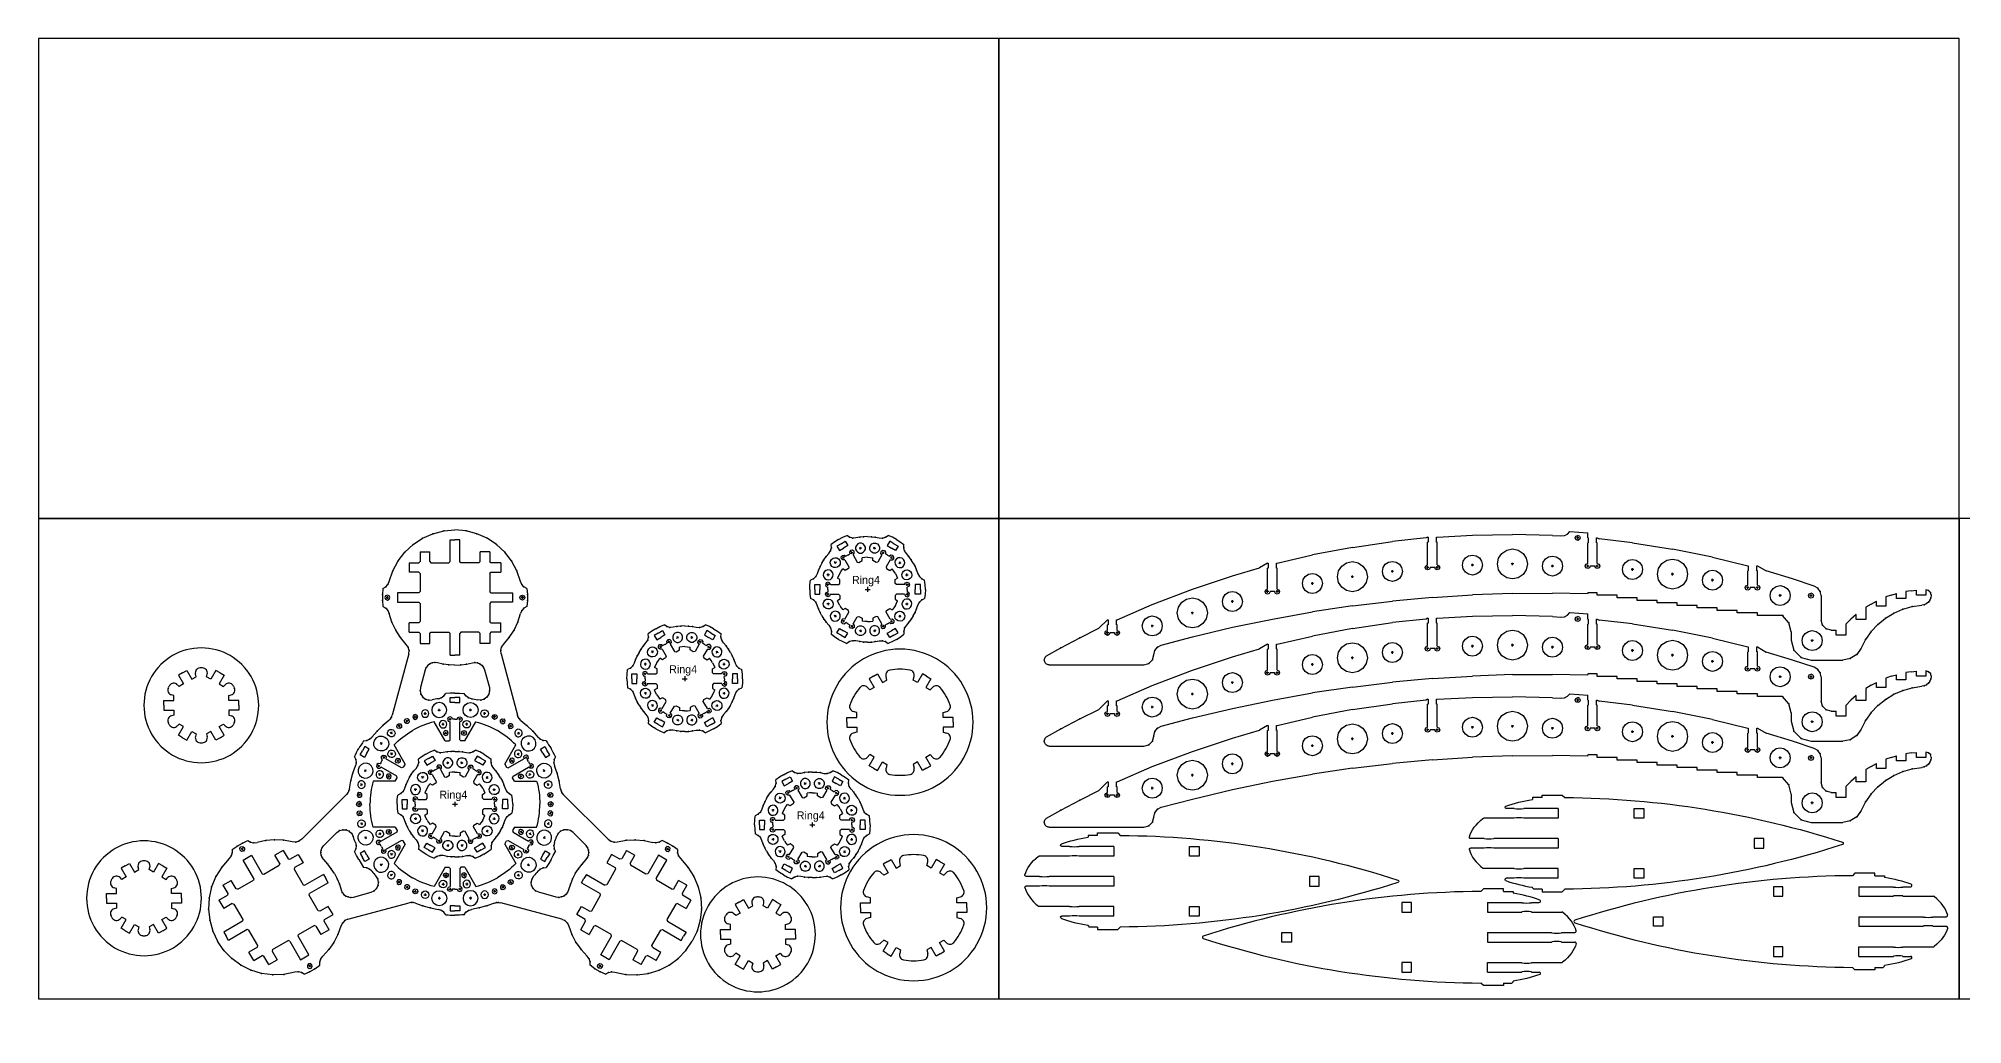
# Model space of a CAD drawing. Header units: inches. Extents: x -122 to 239, y -42 to 133.
# Drawn here: x -27.61 to 20.47, y 17.68 to 42.32 of the extents above; entities that cross this region are included whole.
import ezdxf

# ---------------------------------------------------------------- set-up
doc = ezdxf.new("R2010")
doc.units = ezdxf.units.IN
doc.header["$MEASUREMENT"] = 0

# ---------------------------------------------------------------- blocks, each defined once
blk = doc.blocks.new('Ring0_Rim')
for p, q in [((-0.808, 6.645), (-0.551, 6.758)), ((-0.551, 6.758), (-0.28, 6.828)), ((-0.28, 6.828), (0, 6.851)), ((-1.419, 6.077), (-1.248, 6.3)), ((-1.248, 6.3), (-1.042, 6.491)), ((-1.042, 6.491), (-0.808, 6.645)), ((-0.87, 6.308), (-0.63, 6.308)), ((-0.87, 6.308), (-0.87, 6.064)), ((-0.63, 6.064), (-0.63, 6.308)), ((-0.12, 6.064), (-0.12, 6.601)), ((-0.12, 6.601), (0, 6.601)), ((-1.64, 5.564), (-1.551, 5.83)), ((-1.551, 5.83), (-1.419, 6.077)), ((-1.145, 6.033), (-1.145, 5.793)), ((-1.145, 6.033), (-0.901, 6.033)), ((-0.901, 5.793), (-1.145, 5.793)), ((-0.901, 6.033), (-0.87, 6.064)), ((-0.87, 5.761), (-0.901, 5.793)), ((-0.63, 6.064), (-0.599, 6.033)), ((-0.599, 6.033), (-0.151, 6.033)), ((-0.151, 6.033), (-0.12, 6.064)), ((-1.799, 5.388), (-1.812, 5.238)), ((-1.799, 5.388), (-1.727, 5.427)), ((-1.727, 5.427), (-1.672, 5.488)), ((-1.672, 5.488), (-1.64, 5.564)), ((-0.901, 5.283), (-0.87, 5.314)), ((-0.87, 5.761), (-0.87, 5.314)), ((-1.812, 5.238), (-1.812, 5.087)), ((-1.812, 5.087), (-1.799, 4.938)), ((-1.799, 4.938), (-1.727, 4.898)), ((-1.727, 4.898), (-1.672, 4.837)), ((-1.72, 5.163), (-1.657, 5.163)), ((-1.688, 5.131), (-1.688, 5.194)), ((-1.672, 4.837), (-1.64, 4.761)), ((-0.901, 5.283), (-1.438, 5.283)), ((-1.438, 5.283), (-1.438, 5.043)), ((-1.438, 5.043), (-0.901, 5.043)), ((-0.901, 5.043), (-0.87, 5.011)), ((-0.87, 5.011), (-0.87, 4.564)), ((-1.573, 4.549), (-1.64, 4.761)), ((-1.479, 4.348), (-1.573, 4.549)), ((-1.359, 4.161), (-1.479, 4.348)), ((-0.901, 4.533), (-1.145, 4.533)), ((-1.145, 4.293), (-1.145, 4.533)), ((-0.901, 4.533), (-0.87, 4.564)), ((-1.216, 3.991), (-1.359, 4.161)), ((-1.168, 3.92), (-1.216, 3.991)), ((-1.146, 3.838), (-1.168, 3.92)), ((-1.145, 4.293), (-0.901, 4.293)), ((-0.901, 4.293), (-0.87, 4.261)), ((-0.87, 4.261), (-0.87, 4.017)), ((-0.87, 4.017), (-0.63, 4.017)), ((-0.63, 4.261), (-0.599, 4.293)), ((-0.63, 4.017), (-0.63, 4.261)), ((-0.599, 4.293), (-0.151, 4.293)), ((-0.151, 4.293), (-0.12, 4.261)), ((-0.12, 3.724), (-0.12, 4.261)), ((-1.154, 3.753), (-1.564, 2.225)), ((-1.154, 3.753), (-1.146, 3.838)), ((-0.718, 3.415), (-0.743, 3.355)), ((-0.678, 3.467), (-0.718, 3.415)), ((-0.627, 3.507), (-0.678, 3.467)), ((-0.566, 3.532), (-0.627, 3.507)), ((-0.502, 3.54), (-0.566, 3.532)), ((-0.437, 3.532), (-0.502, 3.54)), ((-0.293, 3.5), (-0.437, 3.532)), ((-0.147, 3.481), (-0.293, 3.5)), ((0, 3.474), (-0.147, 3.481)), ((-0.12, 3.724), (0, 3.724)), ((-0.861, 2.914), (-0.869, 2.829)), ((-0.743, 3.355), (-0.861, 2.914)), ((-0.869, 2.829), (-0.848, 2.747)), ((-0.848, 2.747), (-0.801, 2.676)), ((-0.801, 2.676), (-0.733, 2.626)), ((-0.733, 2.626), (-0.652, 2.601)), ((-0.652, 2.601), (-0.567, 2.605)), ((-0.413, 2.633), (-0.339, 2.657)), ((-0.339, 2.657), (-0.275, 2.703)), ((-0.275, 2.703), (-0.229, 2.766)), ((-0.115, 2.773), (-0.229, 2.766)), ((0, 2.775), (-0.115, 2.773)), ((-1.802, 1.964), (-1.944, 1.824)), ((-1.65, 2.093), (-1.802, 1.964)), ((-1.65, 2.093), (-1.612, 2.131)), ((-1.612, 2.131), (-1.583, 2.175)), ((-1.583, 2.175), (-1.564, 2.225)), ((-2.281, 1.582), (-2.203, 1.59)), ((-2.203, 1.59), (-2.132, 1.622)), ((-2.132, 1.622), (-2.074, 1.674)), ((-1.944, 1.824), (-2.074, 1.674))]:
    blk.add_line(p, q)
blk.add_lwpolyline([(-1.688, 5.225), (-1.732, 5.207), (-1.751, 5.163), (-1.732, 5.118), (-1.688, 5.1), (-1.644, 5.118), (-1.626, 5.163), (-1.644, 5.207)], close=True)
for radius, start, end in [(2.666, 98.9082, 102.2758), (2.775, 145.2596, 150)]:
    blk.add_arc((0, 0), radius, start, end)
for p in [(-0.551, 6.758), (-0.28, 6.828), (-1.248, 6.3), (-1.042, 6.491), (-0.808, 6.645), (-1.551, 5.83), (-1.419, 6.077), (-1.727, 5.427), (-1.672, 5.488), (-1.812, 5.238), (-1.812, 5.087), (-1.727, 4.898), (-1.672, 4.837), (-1.573, 4.549), (-1.479, 4.348), (-1.359, 4.161), (-1.168, 3.92), (-1.146, 3.838), (-0.718, 3.415), (-0.678, 3.467), (-0.627, 3.507), (-0.566, 3.532), (-0.502, 3.54), (-0.293, 3.5), (-0.147, 3.481), (-0.869, 2.829), (-0.848, 2.747), (-0.801, 2.676), (-0.733, 2.626), (-0.652, 2.601), (-0.339, 2.657), (-0.275, 2.703), (-1.802, 1.964), (-1.612, 2.131), (-1.583, 2.175), (-2.203, 1.59), (-2.132, 1.622), (-1.944, 1.824)]:
    blk.add_point(p)
blk = doc.blocks.new('*U39')
blk.add_blockref('Ring0_Rim', (0, -4.119))
at = {"xscale": -1}
blk.add_blockref('Ring0_Rim', (0, -4.119), dxfattribs=at)
blk = doc.blocks.new('*U40')
at = {"color": 0, "linetype": 'ByBlock', "lineweight": -2, "transparency": 16777216}
blk.add_blockref('*U39', (-5.652, 60.742), dxfattribs=at)
for p, rotation in [((-9.219, 54.563), 120), ((-2.084, 54.563), 240)]:
    blk.add_blockref('*U39', p, dxfattribs=dict(at, rotation=rotation))
blk = doc.blocks.new('Ring0_Core')
for p, q in [((-1.181, 2.046), (-1.212, 2.1)), ((-1.17, 2.089), (-1.197, 2.073)), ((-1.023, 2.18), (-0.96, 2.18)), ((-0.991, 2.149), (-0.991, 2.211)), ((-0.775, 2.264), (-0.712, 2.264)), ((-0.743, 2.233), (-0.743, 2.295)), ((-0.245, 1.578), (-0.521, 2.057)), ((-0.422, 2.351), (-0.36, 2.351)), ((-0.391, 2.32), (-0.391, 2.382)), ((-0.327, 1.997), (-0.264, 1.997)), ((-0.296, 1.966), (-0.296, 2.029)), ((-0.151, 2.121), (-0.089, 2.121)), ((-0.12, 2.09), (-0.12, 2.152)), ((-0.12, 1.609), (-0.12, 2.059)), ((-0.258, 1.776), (-0.195, 1.776)), ((-0.245, 1.578), (-0.151, 1.578)), ((-0.227, 1.745), (-0.227, 1.807)), ((-0.151, 1.578), (-0.12, 1.609))]:
    blk.add_line(p, q)
for points in [[(-0.578, 2.351), (-0.564, 2.279), (-0.524, 2.219), (-0.463, 2.178), (-0.391, 2.164), (-0.319, 2.178), (-0.258, 2.219), (-0.218, 2.279), (-0.203, 2.351), (-0.218, 2.423), (-0.258, 2.484), (-0.319, 2.524), (-0.391, 2.539), (-0.463, 2.524), (-0.524, 2.484), (-0.564, 2.423)], [(-0.991, 2.242), (-1.036, 2.224), (-1.054, 2.18), (-1.036, 2.136), (-0.991, 2.117), (-0.947, 2.136), (-0.929, 2.18), (-0.947, 2.224)], [(-0.743, 2.358), (-0.779, 2.351), (-0.81, 2.331), (-0.83, 2.3), (-0.837, 2.264), (-0.83, 2.228), (-0.81, 2.198), (-0.779, 2.177), (-0.743, 2.17), (-0.707, 2.177), (-0.677, 2.198), (-0.657, 2.228), (-0.649, 2.264), (-0.657, 2.3), (-0.677, 2.331), (-0.707, 2.351)], [(-0.296, 2.091), (-0.332, 2.084), (-0.362, 2.064), (-0.383, 2.033), (-0.39, 1.997), (-0.383, 1.961), (-0.362, 1.931), (-0.332, 1.91), (-0.296, 1.903), (-0.26, 1.91), (-0.229, 1.931), (-0.209, 1.961), (-0.202, 1.997), (-0.209, 2.033), (-0.229, 2.064), (-0.26, 2.084)], [(-0.227, 1.838), (-0.271, 1.82), (-0.289, 1.776), (-0.271, 1.732), (-0.227, 1.713), (-0.182, 1.732), (-0.164, 1.776), (-0.182, 1.82)]]:
    blk.add_lwpolyline(points, close=True)
for points in [[(0, 2.541), (-0.12, 2.541), (-0.12, 2.666), (0, 2.666)], [(-1.165, 2.019), (-1.136, 2.057), (-1.143, 2.105), (-1.181, 2.134), (-1.229, 2.127)], [(-0.057, 2.121), (-0.076, 2.165), (-0.12, 2.184), (-0.164, 2.165), (-0.182, 2.121), (-0.164, 2.077), (-0.12, 2.059)]]:
    blk.add_lwpolyline(points)
for centre, radius, start, end in [((0, 0), 2.122, 104.2264, 120), ((0, -0.503), 2.625, 90, 91.2553)]:
    blk.add_arc(centre, radius, start, end)
blk = doc.blocks.new('*U41')
at = {"xscale": -1, "rotation": 60.00000000000068}
blk.add_blockref('Ring0_Core', (1.154, -1.727), dxfattribs=at)
blk.add_blockref('Ring0_Core', (1.154, -1.727))
blk = doc.blocks.new('*U42')
at = {"color": 0, "linetype": 'ByBlock', "lineweight": -2, "transparency": 16777216}
for p, rotation in [((-4.733, 58.486), 299.9999999999999), ((-3.579, 56.758), 240), ((-7.725, 56.486), 60.00000000000001), ((-6.57, 54.759), 120), ((-4.497, 54.895), 180)]:
    blk.add_blockref('*U41', p, dxfattribs=dict(at, rotation=rotation))
blk.add_blockref('*U41', (-6.806, 58.35), dxfattribs=at)
blk = doc.blocks.new('Ring0')
for name in ['*U40', '*U42']:
    blk.add_blockref(name, (5.652, -56.622))
blk = doc.blocks.new('*U12')
for p, q in [((0.125, 0), (0.125, 0.12)), ((0.125, 0.12), (0.375, 0.12)), ((0.375, 0.245), (0.314, 0.261)), ((0.375, 0.12), (0.375, 0.245)), ((0.125, 0), (0.125, -0.12)), ((0.125, -0.12), (0.375, -0.12)), ((0.375, -0.245), (0.314, -0.261)), ((0.375, -0.12), (0.375, -0.245))]:
    blk.add_line(p, q)
for centre, radius, start, end in [((1.06, 0), 1.435, 150, 210), ((0.346, 0.382), 0.125, 151.8309, 255), ((1.06, 0), 0.935, 150, 151.8309), ((0.346, -0.382), 0.125, 105, 208.1691), ((1.06, 0), 0.935, 208.1691, 210)]:
    blk.add_arc(centre, radius, start, end)
blk = doc.blocks.new('*U13')
at = {"color": 0, "linetype": 'ByBlock', "lineweight": -2, "transparency": 16777216}
for p, rotation in [((21.29, -6.104), 299.9999999999999), ((22.35, -6.104), 240), ((22.88, -7.022), 180), ((21.29, -7.94), 59.99999999999999), ((22.35, -7.94), 120)]:
    blk.add_blockref('*U12', p, dxfattribs=dict(at, rotation=rotation))
blk.add_blockref('*U12', (20.76, -7.022), dxfattribs=at)
blk = doc.blocks.new('RibMain')
at = {"color": 240, "true_color": 0xed1f24}
for p, q in [((-0.556, 0.526), (-0.556, -1.835)), ((0.309, -0.928), (0.451, -0.928)), ((0.576, -0.928), (0.361, -0.713)), ((0.451, -0.943), (0.451, -0.928)), ((0.576, -0.943), (0.451, -0.943)), ((0.576, -0.928), (0.576, -0.943)), ((0.247, -1.105), (0.247, -0.99)), ((0.309, -1.168), (0.451, -1.168)), ((0.451, -1.168), (0.451, -1.152)), ((0.451, -1.152), (0.576, -1.152)), ((0.576, -1.152), (0.576, -1.168)), ((1.988, -4.928), (1.871, -4.725)), ((1.279, -5.105), (1.279, -4.99)), ((1.341, -4.928), (1.863, -4.928)), ((1.341, -5.168), (1.863, -5.168)), ((1.863, -4.943), (1.863, -4.928)), ((1.988, -4.943), (1.863, -4.943)), ((1.863, -5.168), (1.863, -5.152)), ((1.863, -5.152), (1.988, -5.152)), ((1.988, -4.928), (1.988, -4.943)), ((1.988, -5.152), (1.988, -5.168)), ((1.881, -9.105), (1.881, -8.99)), ((1.944, -8.928), (2.516, -8.928)), ((2.516, -8.943), (2.516, -8.928)), ((2.641, -8.943), (2.516, -8.943)), ((2.641, -8.928), (2.618, -8.888)), ((2.641, -8.928), (2.641, -8.943)), ((1.944, -9.168), (2.516, -9.168)), ((2.516, -9.168), (2.516, -9.152)), ((2.516, -9.152), (2.641, -9.152)), ((2.641, -9.152), (2.641, -9.168)), ((1.979, -12.928), (2.495, -12.928)), ((2.495, -12.943), (2.495, -12.928)), ((2.62, -12.943), (2.495, -12.943)), ((2.62, -12.928), (2.62, -12.943)), ((1.916, -13.105), (1.916, -12.99)), ((1.979, -13.168), (2.495, -13.168)), ((2.495, -13.168), (2.495, -13.152)), ((2.495, -13.152), (2.62, -13.152)), ((2.62, -13.168), (2.594, -13.213)), ((2.62, -13.152), (2.62, -13.168)), ((1.378, -17.105), (1.378, -16.99)), ((1.441, -16.928), (1.797, -16.928)), ((1.441, -17.168), (1.797, -17.168)), ((1.922, -17.168), (1.794, -17.388)), ((1.797, -16.943), (1.797, -16.928)), ((1.922, -16.943), (1.797, -16.943)), ((1.797, -17.168), (1.797, -17.152)), ((1.797, -17.152), (1.922, -17.152)), ((1.922, -16.928), (1.922, -16.943)), ((1.922, -17.152), (1.922, -17.168)), ((0.274, -18.01), (0.066, -18.01)), ((-0.434, -18.51), (-0.434, -19.304)), ((0.191, -19.382), (0.191, -19.142)), ((0.191, -19.142), (0.316, -19.142)), ((0.316, -19.01), (0.316, -19.142)), ((1.177, -18.76), (0.566, -18.76)), ((0.46, -19.382), (0.191, -19.382)), ((0.583, -19.882), (0.583, -19.642)), ((0.583, -19.642), (0.708, -19.642)), ((0.885, -19.882), (0.583, -19.882)), ((0.911, -20.382), (0.911, -20.142)), ((0.911, -20.142), (1.036, -20.142)), ((1.143, -20.382), (0.911, -20.382)), ((1.103, -20.882), (1.103, -20.642)), ((1.103, -20.642), (1.228, -20.642)), ((1.282, -20.882), (1.103, -20.882)), ((1.189, -21.382), (1.189, -21.142)), ((1.189, -21.142), (1.314, -21.142)), ((1.196, -21.51), (1.187, -21.51)), ((1.321, -21.382), (1.189, -21.382))]:
    blk.add_line(p, q, dxfattribs=at)
for p, q in [((-0.327, 0.596), (-0.126, 0.235)), ((-0.126, 0.235), (0.123, -0.236)), ((0.123, -0.236), (0.361, -0.713)), ((0.215, -0.928), (0.278, -0.928)), ((0.247, -0.959), (0.247, -0.896)), ((0.215, -1.168), (0.278, -1.168)), ((0.247, -1.199), (0.247, -1.136)), ((0.576, -1.168), (0.958, -2.048)), ((-0.556, -1.835), (-0.523, -1.96)), ((-0.523, -1.96), (-0.431, -2.052)), ((-0.431, -2.052), (-0.306, -2.085)), ((-0.299, -2.085), (-0.306, -2.085)), ((-0.299, -2.085), (-0.194, -2.109)), ((-0.194, -2.109), (-0.108, -2.174)), ((-0.108, -2.174), (-0.058, -2.269)), ((-0.058, -2.269), (0.148, -3.048)), ((0.388, -2.048), (0.45, -2.048)), ((0.419, -2.079), (0.419, -2.016)), ((0.958, -2.048), (1.341, -3.048)), ((0.148, -3.048), (0.386, -4.048)), ((0.714, -3.048), (0.776, -3.048)), ((0.745, -3.079), (0.745, -3.016)), ((1.341, -3.048), (1.674, -4.048)), ((0.386, -4.048), (0.593, -5.048)), ((0.998, -4.048), (1.061, -4.048)), ((1.03, -4.079), (1.03, -4.016)), ((1.674, -4.048), (1.871, -4.725)), ((0.593, -5.048), (0.771, -6.048)), ((1.247, -4.928), (1.31, -4.928)), ((1.247, -5.168), (1.31, -5.168)), ((1.279, -4.959), (1.279, -4.896)), ((1.279, -5.199), (1.279, -5.136)), ((1.988, -5.168), (2.193, -6.048)), ((0.92, -7.048), (0.771, -6.048)), ((1.451, -6.048), (1.513, -6.048)), ((1.482, -6.079), (1.482, -6.016)), ((2.383, -7.048), (2.193, -6.048)), ((0.92, -7.048), (1.04, -8.048)), ((1.62, -7.048), (1.683, -7.048)), ((1.651, -7.079), (1.651, -7.016)), ((2.383, -7.048), (2.529, -8.048)), ((1.131, -9.048), (1.04, -8.048)), ((1.753, -8.048), (1.816, -8.048)), ((1.784, -8.079), (1.784, -8.016)), ((2.618, -8.888), (2.529, -8.048)), ((1.131, -9.048), (1.195, -10.048)), ((1.85, -8.928), (1.912, -8.928)), ((1.881, -8.959), (1.881, -8.896)), ((1.85, -9.168), (1.912, -9.168)), ((1.881, -9.199), (1.881, -9.136)), ((2.641, -9.168), (2.69, -10.048)), ((1.23, -11.048), (1.195, -10.048)), ((1.911, -10.048), (1.974, -10.048)), ((1.942, -10.079), (1.942, -10.016)), ((2.69, -10.048), (2.706, -11.048)), ((1.23, -11.048), (1.237, -12.048)), ((1.937, -11.048), (1.999, -11.048)), ((1.968, -11.079), (1.968, -11.016)), ((2.679, -12.048), (2.706, -11.048)), ((1.916, -12.079), (1.916, -12.016)), ((1.219, -12.927), (1.237, -12.048)), ((1.885, -12.048), (1.947, -12.048)), ((2.679, -12.048), (2.668, -12.261)), ((2.668, -12.261), (2.678, -12.347)), ((2.678, -12.347), (2.717, -12.424)), ((2.717, -12.424), (2.779, -12.484)), ((2.779, -12.484), (2.746, -12.928)), ((1.251, -12.928), (1.219, -12.927)), ((1.251, -13.168), (1.251, -12.928)), ((1.885, -12.928), (1.947, -12.928)), ((1.916, -12.959), (1.916, -12.896)), ((2.589, -12.678), (2.651, -12.678)), ((2.62, -12.709), (2.62, -12.646)), ((2.664, -12.722), (2.62, -12.74)), ((2.62, -12.928), (2.746, -12.928)), ((2.664, -12.722), (2.683, -12.678)), ((1.186, -13.668), (1.186, -13.168)), ((1.186, -13.168), (1.251, -13.168)), ((1.885, -13.168), (1.947, -13.168)), ((1.916, -13.199), (1.916, -13.136)), ((2.496, -14.048), (2.594, -13.213)), ((1.122, -14.168), (1.122, -13.668)), ((1.122, -13.668), (1.186, -13.668)), ((1.059, -14.668), (1.059, -14.168)), ((1.059, -14.168), (1.122, -14.168)), ((1.801, -14.048), (1.863, -14.048)), ((1.832, -14.079), (1.832, -14.016)), ((2.496, -14.048), (2.339, -15.048)), ((0.997, -15.168), (0.997, -14.668)), ((0.997, -14.668), (1.059, -14.668)), ((0.934, -15.668), (0.934, -15.168)), ((0.934, -15.168), (0.997, -15.168)), ((1.684, -15.048), (1.746, -15.048)), ((1.715, -15.079), (1.715, -15.016)), ((2.138, -16.048), (2.339, -15.048)), ((0.872, -16.168), (0.872, -15.668)), ((0.872, -15.668), (0.934, -15.668)), ((0.809, -16.668), (0.809, -16.168)), ((0.809, -16.168), (0.872, -16.168)), ((1.53, -16.048), (1.593, -16.048)), ((1.562, -16.079), (1.562, -16.016)), ((2.138, -16.048), (1.922, -16.928)), ((0.747, -17.168), (0.747, -16.668)), ((0.747, -16.668), (0.809, -16.668)), ((0.684, -17.8), (0.684, -17.168)), ((0.684, -17.168), (0.747, -17.168)), ((1.347, -16.928), (1.409, -16.928)), ((1.347, -17.168), (1.409, -17.168)), ((1.378, -16.959), (1.378, -16.896)), ((1.378, -17.199), (1.378, -17.136)), ((1.147, -17.738), (1.21, -17.738)), ((1.178, -17.769), (1.178, -17.706)), ((1.594, -18.048), (1.794, -17.388)), ((-0.367, -18.26), (-0.434, -18.51)), ((-0.184, -18.077), (-0.367, -18.26)), ((0.066, -18.01), (-0.184, -18.077)), ((0.274, -18.01), (0.5, -17.956)), ((0.5, -17.956), (0.684, -17.8)), ((1.413, -18.592), (1.594, -18.048)), ((0.022, -18.539), (0.084, -18.539)), ((0.053, -18.57), (0.053, -18.508)), ((1.145, -18.51), (1.208, -18.51)), ((1.177, -18.541), (1.177, -18.478)), ((1.221, -18.554), (1.177, -18.572)), ((1.177, -18.76), (1.277, -18.739)), ((1.221, -18.554), (1.239, -18.51)), ((1.277, -18.739), (1.36, -18.679)), ((1.36, -18.679), (1.413, -18.592)), ((0.316, -19.01), (0.349, -18.885)), ((0.349, -18.885), (0.441, -18.793)), ((0.441, -18.793), (0.566, -18.76)), ((-0.397, -19.492), (-0.434, -19.304)), ((-0.292, -19.653), (-0.397, -19.492)), ((-0.135, -19.762), (-0.292, -19.653)), ((0.588, -19.508), (0.46, -19.382)), ((0.708, -19.642), (0.588, -19.508)), ((0.081, -19.875), (-0.135, -19.762)), ((0.28, -20.016), (0.081, -19.875)), ((0.28, -20.016), (0.458, -20.182)), ((0.458, -20.182), (0.612, -20.371)), ((0.964, -20.01), (0.885, -19.882)), ((0.964, -20.01), (1.036, -20.142)), ((0.612, -20.371), (0.739, -20.579)), ((0.739, -20.579), (0.837, -20.802)), ((1.189, -20.511), (1.143, -20.382)), ((1.189, -20.511), (1.228, -20.642)), ((0.837, -20.802), (0.903, -21.037)), ((0.903, -21.037), (0.938, -21.278)), ((1.301, -21.012), (1.282, -20.882)), ((1.301, -21.012), (1.314, -21.142)), ((0.95, -21.339), (0.938, -21.278)), ((0.977, -21.395), (0.95, -21.339)), ((1.017, -21.443), (0.977, -21.395)), ((1.067, -21.479), (1.017, -21.443)), ((1.125, -21.502), (1.067, -21.479)), ((1.187, -21.51), (1.125, -21.502)), ((1.196, -21.51), (1.258, -21.493)), ((1.258, -21.493), (1.303, -21.448)), ((1.303, -21.448), (1.321, -21.382))]:
    blk.add_line(p, q)
for points in [[(-0.556, 0.526), (-0.554, 0.551), (-0.547, 0.574), (-0.535, 0.596), (-0.52, 0.615), (-0.501, 0.63), (-0.479, 0.642), (-0.456, 0.649), (-0.431, 0.651), (-0.407, 0.649), (-0.383, 0.642), (-0.362, 0.63), (-0.343, 0.615), (-0.327, 0.596)], [(0.247, -0.99), (0.202, -0.972), (0.184, -0.928), (0.202, -0.883), (0.247, -0.865), (0.291, -0.883), (0.309, -0.928)], [(0.309, -1.168), (0.291, -1.212), (0.247, -1.23), (0.202, -1.212), (0.184, -1.168), (0.202, -1.123), (0.247, -1.105)], [(1.279, -4.99), (1.234, -4.972), (1.216, -4.928), (1.234, -4.883), (1.279, -4.865), (1.323, -4.883), (1.341, -4.928)], [(1.341, -5.168), (1.323, -5.212), (1.279, -5.23), (1.234, -5.212), (1.216, -5.168), (1.234, -5.123), (1.279, -5.105)], [(1.881, -8.99), (1.837, -8.972), (1.819, -8.928), (1.837, -8.883), (1.881, -8.865), (1.925, -8.883), (1.944, -8.928)], [(1.944, -9.168), (1.925, -9.212), (1.881, -9.23), (1.837, -9.212), (1.819, -9.168), (1.837, -9.123), (1.881, -9.105)], [(1.916, -12.99), (1.872, -12.972), (1.854, -12.928), (1.872, -12.883), (1.916, -12.865), (1.96, -12.883), (1.979, -12.928)], [(2.62, -12.74), (2.576, -12.722), (2.558, -12.678), (2.576, -12.633), (2.62, -12.615), (2.664, -12.633), (2.683, -12.678)], [(1.979, -13.168), (1.96, -13.212), (1.916, -13.23), (1.872, -13.212), (1.854, -13.168), (1.872, -13.123), (1.916, -13.105)], [(1.378, -16.99), (1.334, -16.972), (1.316, -16.928), (1.334, -16.883), (1.378, -16.865), (1.422, -16.883), (1.441, -16.928)], [(1.441, -17.168), (1.422, -17.212), (1.378, -17.23), (1.334, -17.212), (1.316, -17.168), (1.334, -17.123), (1.378, -17.105)], [(1.177, -18.572), (1.132, -18.554), (1.114, -18.51), (1.132, -18.465), (1.177, -18.447), (1.221, -18.465), (1.239, -18.51)]]:
    blk.add_lwpolyline(points)
for points in [[(0.419, -1.798), (0.515, -1.817), (0.596, -1.871), (0.65, -1.952), (0.669, -2.048), (0.65, -2.143), (0.596, -2.224), (0.515, -2.278), (0.419, -2.298), (0.323, -2.278), (0.242, -2.224), (0.188, -2.143), (0.169, -2.048), (0.188, -1.952), (0.242, -1.871), (0.323, -1.817)], [(0.745, -2.673), (0.888, -2.701), (1.01, -2.782), (1.091, -2.904), (1.12, -3.048), (1.091, -3.191), (1.01, -3.313), (0.888, -3.394), (0.745, -3.423), (0.601, -3.394), (0.48, -3.313), (0.398, -3.191), (0.37, -3.048), (0.398, -2.904), (0.48, -2.782), (0.601, -2.701)], [(1.03, -3.798), (1.125, -3.817), (1.206, -3.871), (1.261, -3.952), (1.28, -4.048), (1.261, -4.143), (1.206, -4.224), (1.125, -4.278), (1.03, -4.298), (0.934, -4.278), (0.853, -4.224), (0.799, -4.143), (0.78, -4.048), (0.799, -3.952), (0.853, -3.871), (0.934, -3.817)], [(1.482, -5.798), (1.578, -5.817), (1.659, -5.871), (1.713, -5.952), (1.732, -6.048), (1.713, -6.143), (1.659, -6.224), (1.578, -6.278), (1.482, -6.298), (1.386, -6.278), (1.305, -6.224), (1.251, -6.143), (1.232, -6.048), (1.251, -5.952), (1.305, -5.871), (1.386, -5.817)], [(1.651, -6.673), (1.795, -6.701), (1.917, -6.782), (1.998, -6.904), (2.026, -7.048), (1.998, -7.191), (1.917, -7.313), (1.795, -7.394), (1.651, -7.423), (1.508, -7.394), (1.386, -7.313), (1.305, -7.191), (1.276, -7.048), (1.305, -6.904), (1.386, -6.782), (1.508, -6.701)], [(1.784, -7.798), (1.88, -7.817), (1.961, -7.871), (2.015, -7.952), (2.034, -8.048), (2.015, -8.143), (1.961, -8.224), (1.88, -8.278), (1.784, -8.298), (1.689, -8.278), (1.608, -8.224), (1.553, -8.143), (1.534, -8.048), (1.553, -7.952), (1.608, -7.871), (1.689, -7.817)], [(1.942, -9.798), (2.038, -9.817), (2.119, -9.871), (2.173, -9.952), (2.192, -10.048), (2.173, -10.143), (2.119, -10.224), (2.038, -10.278), (1.942, -10.298), (1.847, -10.278), (1.766, -10.224), (1.711, -10.143), (1.692, -10.048), (1.711, -9.952), (1.766, -9.871), (1.847, -9.817)], [(1.968, -10.673), (2.111, -10.701), (2.233, -10.782), (2.314, -10.904), (2.343, -11.048), (2.314, -11.191), (2.233, -11.313), (2.111, -11.394), (1.968, -11.423), (1.824, -11.394), (1.703, -11.313), (1.621, -11.191), (1.593, -11.048), (1.621, -10.904), (1.703, -10.782), (1.824, -10.701)], [(1.916, -11.798), (2.012, -11.817), (2.093, -11.871), (2.147, -11.952), (2.166, -12.048), (2.147, -12.143), (2.093, -12.224), (2.012, -12.278), (1.916, -12.298), (1.82, -12.278), (1.739, -12.224), (1.685, -12.143), (1.666, -12.048), (1.685, -11.952), (1.739, -11.871), (1.82, -11.817)], [(1.832, -13.798), (1.928, -13.817), (2.009, -13.871), (2.063, -13.952), (2.082, -14.048), (2.063, -14.143), (2.009, -14.224), (1.928, -14.278), (1.832, -14.298), (1.736, -14.278), (1.655, -14.224), (1.601, -14.143), (1.582, -14.048), (1.601, -13.952), (1.655, -13.871), (1.736, -13.817)], [(1.715, -14.673), (1.859, -14.701), (1.98, -14.782), (2.062, -14.904), (2.09, -15.048), (2.062, -15.191), (1.98, -15.313), (1.859, -15.394), (1.715, -15.423), (1.572, -15.394), (1.45, -15.313), (1.369, -15.191), (1.34, -15.048), (1.369, -14.904), (1.45, -14.782), (1.572, -14.701)], [(1.562, -15.798), (1.657, -15.817), (1.739, -15.871), (1.793, -15.952), (1.812, -16.048), (1.793, -16.143), (1.739, -16.224), (1.657, -16.278), (1.562, -16.298), (1.466, -16.278), (1.385, -16.224), (1.331, -16.143), (1.312, -16.048), (1.331, -15.952), (1.385, -15.871), (1.466, -15.817)], [(1.178, -17.488), (1.274, -17.507), (1.355, -17.561), (1.409, -17.642), (1.428, -17.738), (1.409, -17.833), (1.355, -17.914), (1.274, -17.969), (1.178, -17.988), (1.083, -17.969), (1.002, -17.914), (0.948, -17.833), (0.928, -17.738), (0.948, -17.642), (1.002, -17.561), (1.083, -17.507)], [(0.053, -18.289), (0.149, -18.308), (0.23, -18.362), (0.284, -18.443), (0.303, -18.539), (0.284, -18.635), (0.23, -18.716), (0.149, -18.77), (0.053, -18.789), (-0.042, -18.77), (-0.124, -18.716), (-0.178, -18.635), (-0.197, -18.539), (-0.178, -18.443), (-0.124, -18.362), (-0.042, -18.308)]]:
    blk.add_lwpolyline(points, close=True)
for p in [(-0.126, 0.235), (0.123, -0.236), (-0.523, -1.96), (-0.431, -2.052), (-0.194, -2.109), (-0.108, -2.174), (-0.367, -18.26), (-0.184, -18.077), (0.5, -17.956), (0.678, -17.805), (1.277, -18.739), (1.36, -18.679), (0.349, -18.885), (0.441, -18.793), (-0.397, -19.492), (-0.292, -19.653), (0.081, -19.875), (0.28, -20.016), (0.458, -20.182), (0.612, -20.371), (0.739, -20.579), (0.837, -20.802), (0.903, -21.037), (0.95, -21.339), (0.977, -21.395), (1.017, -21.443), (1.067, -21.479), (1.125, -21.502), (1.258, -21.493), (1.303, -21.448)]:
    blk.add_point(p)
blk = doc.blocks.new('PodSmall2')
for p, q in [((5.038, 1.208), (4.975, 1.145)), ((5.538, 1.208), (5.038, 1.208)), ((5.538, 1.145), (5.538, 1.208)), ((5.538, 1.145), (5.538, 1.171)), ((5.538, 1.145), (5.778, 1.145)), ((5.778, 1.145), (5.778, 1.098)), ((5.138, 0.87), (5.138, 0.63)), ((5.138, 0.87), (5.998, 0.87)), ((5.138, 0.63), (5.998, 0.63)), ((5.998, 0.862), (5.998, 0.87)), ((5.998, 0.638), (5.998, 0.63)), ((6.238, 0.87), (6.433, 0.87)), ((6.238, 0.87), (6.238, 0.862)), ((6.238, 0.63), (6.238, 0.638)), ((6.238, 0.63), (6.997, 0.63)), ((5.138, 0.12), (5.138, -0.12)), ((5.138, 0.12), (6.748, 0.12)), ((6.748, 0.112), (6.748, 0.12)), ((6.988, 0.12), (7.325, 0.12)), ((6.988, 0.12), (6.988, 0.112)), ((5.138, -0.12), (6.748, -0.12)), ((6.748, -0.112), (6.748, -0.12)), ((6.988, -0.12), (6.988, -0.112)), ((6.988, -0.12), (7.325, -0.12)), ((5.138, -0.87), (5.138, -0.63)), ((5.138, -0.63), (5.998, -0.63)), ((5.138, -0.87), (5.998, -0.87)), ((5.998, -0.638), (5.998, -0.63)), ((5.998, -0.862), (5.998, -0.87)), ((6.238, -0.63), (6.997, -0.63)), ((6.238, -0.63), (6.238, -0.638)), ((6.238, -0.87), (6.238, -0.862)), ((6.238, -0.87), (6.433, -0.87)), ((5.038, -1.208), (4.975, -1.145)), ((5.538, -1.208), (5.038, -1.208)), ((5.538, -1.145), (5.747, -1.145)), ((5.538, -1.145), (5.538, -1.208)), ((5.778, -1.114), (5.747, -1.145)), ((5.778, -1.114), (5.778, -1.098))]:
    blk.add_line(p, q)
for points in [[(3.24, 0.63), (3.24, 0.87), (3, 0.87), (3, 0.63)], [(0.24, 0.12), (0.24, -0.12), (0, -0.12), (0, 0.12)], [(3.24, -0.87), (3.24, -0.63), (3, -0.63), (3, -0.87)]]:
    blk.add_lwpolyline(points, close=True)
for centre, radius, start, end in [((5.138, -22.028), 23.174, 90.4032, 107.8502), ((6.118, 1.78), 0.926, 262.5501, 277.4499), ((6.118, -0.28), 0.926, 82.5501, 97.4499), ((6.433, 0.901), 0.0312, 270, 69.8533), ((6.997, 0.599), 0.0312, 51.7503, 90), ((-1.956, 0), 0.0312, 107.8502, 252.1498), ((6.868, 1.03), 0.926, 262.5501, 277.4499), ((7.325, 0.151), 0.0312, 270, 15.3804), ((5.138, 22.028), 23.174, 252.1498, 269.5968), ((6.868, -1.03), 0.926, 82.5501, 97.4499), ((7.325, -0.151), 0.0312, 344.6196, 90), ((6.118, 0.28), 0.926, 262.5501, 277.4499), ((6.118, -1.78), 0.926, 82.5501, 97.4499), ((6.433, -0.901), 0.0312, 290.1467, 90), ((6.997, -0.599), 0.0312, 270, 308.2497)]:
    blk.add_arc(centre, radius, start, end)
for start_param, end_param in [(4.090071, 4.422585), (3.281346, 3.717049)]:
    blk.add_ellipse((5.138, 0), major_axis=(-2.24, 0), ratio=0.511383, start_param=start_param, end_param=end_param)
at = {"extrusion": (0, 0, -1)}
for start_param, end_param in [(3.281346, 3.717049), (4.090071, 4.422585)]:
    blk.add_ellipse((5.138, 0), major_axis=(-2.24, 0), ratio=0.511383, start_param=start_param, end_param=end_param, dxfattribs=at)
blk = doc.blocks.new('Ring4_Segment')
for p, q in [((-0.722, 1.251), (-0.621, 1.304)), ((-0.66, 1.143), (-0.556, 1.203)), ((-0.621, 1.304), (-0.516, 1.349)), ((-0.493, 1.094), (-0.597, 1.034)), ((-0.556, 1.203), (-0.493, 1.094)), ((-0.449, 1.304), (-0.516, 1.349)), ((-0.371, 1.282), (-0.449, 1.304)), ((-0.29, 1.287), (-0.371, 1.282)), ((-0.194, 1.305), (-0.29, 1.287)), ((-0.204, 1.017), (-0.149, 1.048)), ((-0.097, 1.316), (-0.194, 1.305)), ((-0.161, 1.006), (-0.192, 1.06)), ((0, 1.319), (-0.097, 1.316)), ((-0.495, 0.858), (-0.445, 0.886)), ((-0.418, 0.902), (-0.364, 0.933)), ((-0.376, 0.891), (-0.407, 0.945)), ((-0.36, 0.863), (-0.257, 0.685)), ((-0.257, 0.685), (-0.214, 0.674)), ((-0.214, 0.674), (-0.133, 0.721)), ((-0.067, 0.8), (-0.133, 0.792)), ((-0.133, 0.721), (-0.133, 0.792)), ((0, 0.803), (-0.067, 0.8))]:
    blk.add_line(p, q)
blk.add_lwpolyline([(-0.36, 0.863), (-0.331, 0.902), (-0.337, 0.949), (-0.376, 0.978), (-0.423, 0.971), (-0.452, 0.933), (-0.445, 0.886)])
blk.add_lwpolyline([(-0.201, 1.155), (-0.246, 1.137), (-0.28, 1.102), (-0.299, 1.057), (-0.299, 1.008), (-0.28, 0.963), (-0.246, 0.929), (-0.201, 0.91), (-0.152, 0.91), (-0.107, 0.929), (-0.073, 0.963), (-0.054, 1.008), (-0.054, 1.057), (-0.073, 1.102), (-0.107, 1.137), (-0.152, 1.155)], close=True)
for p in [(-0.449, 1.304), (-0.371, 1.282), (-0.194, 1.305), (-0.097, 1.316)]:
    blk.add_point(p)
blk = doc.blocks.new('Ring4')
for p, q in [((-0.062, 0), (0.062, 0)), ((0, 0.062), (0, -0.062))]:
    blk.add_line(p, q)
at = {"xscale": -1}
for rotation in [59.99999999999994, 300.0000000000001, 120, 240, 180]:
    blk.add_blockref('Ring4_Segment', (0, 0), dxfattribs=dict(at, rotation=rotation))
blk.add_blockref('Ring4_Segment', (0, 0))
blk.add_blockref('Ring4_Segment', (0, 0), dxfattribs=at)
for rotation in [300.0000000000001, 59.99999999999999, 239.9999999999999, 120, 180]:
    blk.add_blockref('Ring4_Segment', (0, 0), dxfattribs=dict(rotation=rotation))
at = {"insert": (-0.389, 0.337), "char_height": 0.2, "attachment_point": 1}
blk.add_mtext_dynamic_manual_height_columns('Ring4', width=4.02153, gutter_width=1, heights=[0], dxfattribs=at)
blk = doc.blocks.new('*U53')
for p, q in [((0.125, 0), (0.125, 0.12)), ((0.125, 0.12), (0.375, 0.12)), ((0.125, 0), (0.125, -0.12)), ((0.375, 0.245), (0.283, 0.27)), ((0.375, 0.12), (0.375, 0.245)), ((0.125, -0.12), (0.375, -0.12)), ((0.375, -0.245), (0.283, -0.27)), ((0.375, -0.12), (0.375, -0.245))]:
    blk.add_line(p, q)
for centre, radius, start, end in [((1.451, 0), 1.826, 150, 210), ((1.451, 0), 1.326, 150, 161.0334), ((0.315, 0.39), 0.125, 161.0334, 255), ((0.315, -0.39), 0.125, 105, 198.9666), ((1.451, 0), 1.326, 198.9666, 210)]:
    blk.add_arc(centre, radius, start, end)
blk = doc.blocks.new('*U54')
at = {"color": 0, "linetype": 'ByBlock', "lineweight": -2, "transparency": 16777216}
for p, rotation in [((25.095, -6.265), 299.9999999999999), ((26.546, -6.265), 240), ((27.271, -7.522), 180), ((25.095, -8.779), 59.99999999999999), ((26.546, -8.779), 120)]:
    blk.add_blockref('*U53', p, dxfattribs=dict(at, rotation=rotation))
blk.add_blockref('*U53', (24.369, -7.522), dxfattribs=at)
blk = doc.blocks.new('*U55')
for p, q in [((0.125, 0), (0.125, 0.12)), ((0.125, 0.12), (0.375, 0.12)), ((0.375, 0.245), (0.314, 0.261)), ((0.375, 0.12), (0.375, 0.245)), ((0.125, 0), (0.125, -0.12)), ((0.125, -0.12), (0.375, -0.12)), ((0.375, -0.245), (0.314, -0.261)), ((0.375, -0.12), (0.375, -0.245))]:
    blk.add_line(p, q)
for centre, radius, start, end in [((1.06, 0), 1.435, 150, 210), ((0.346, 0.382), 0.125, 151.8309, 255), ((1.06, 0), 0.935, 150, 151.8309), ((0.346, -0.382), 0.125, 105, 208.1691), ((1.06, 0), 0.935, 208.1691, 210)]:
    blk.add_arc(centre, radius, start, end)
blk = doc.blocks.new('*U56')
at = {"color": 0, "linetype": 'ByBlock', "lineweight": -2, "transparency": 16777216}
for p, rotation in [((21.29, -6.104), 299.9999999999999), ((22.35, -6.104), 240), ((22.88, -7.022), 180), ((21.29, -7.94), 59.99999999999999), ((22.35, -7.94), 120)]:
    blk.add_blockref('*U55', p, dxfattribs=dict(at, rotation=rotation))
blk.add_blockref('*U55', (20.76, -7.022), dxfattribs=at)
blk = doc.blocks.new('*U57')
for p, q in [((0.125, 0), (0.125, 0.12)), ((0.125, 0.12), (0.375, 0.12)), ((0.125, 0), (0.125, -0.12)), ((0.375, 0.245), (0.283, 0.27)), ((0.375, 0.12), (0.375, 0.245)), ((0.125, -0.12), (0.375, -0.12)), ((0.375, -0.245), (0.283, -0.27)), ((0.375, -0.12), (0.375, -0.245))]:
    blk.add_line(p, q)
for centre, radius, start, end in [((1.451, 0), 1.826, 150, 210), ((1.451, 0), 1.326, 150, 161.0334), ((0.315, 0.39), 0.125, 161.0334, 255), ((0.315, -0.39), 0.125, 105, 198.9666), ((1.451, 0), 1.326, 198.9666, 210)]:
    blk.add_arc(centre, radius, start, end)
blk = doc.blocks.new('*U58')
at = {"color": 0, "linetype": 'ByBlock', "lineweight": -2, "transparency": 16777216}
for p, rotation in [((25.095, -6.265), 299.9999999999999), ((26.546, -6.265), 240), ((27.271, -7.522), 180), ((25.095, -8.779), 59.99999999999999), ((26.546, -8.779), 120)]:
    blk.add_blockref('*U57', p, dxfattribs=dict(at, rotation=rotation))
blk.add_blockref('*U57', (24.369, -7.522), dxfattribs=at)
blk = doc.blocks.new('*U59')
for p, q in [((0.125, 0), (0.125, 0.12)), ((0.125, 0.12), (0.375, 0.12)), ((0.375, 0.245), (0.314, 0.261)), ((0.375, 0.12), (0.375, 0.245)), ((0.125, 0), (0.125, -0.12)), ((0.125, -0.12), (0.375, -0.12)), ((0.375, -0.245), (0.314, -0.261)), ((0.375, -0.12), (0.375, -0.245))]:
    blk.add_line(p, q)
for centre, radius, start, end in [((1.06, 0), 1.435, 150, 210), ((0.346, 0.382), 0.125, 151.8309, 255), ((1.06, 0), 0.935, 150, 151.8309), ((0.346, -0.382), 0.125, 105, 208.1691), ((1.06, 0), 0.935, 208.1691, 210)]:
    blk.add_arc(centre, radius, start, end)
blk = doc.blocks.new('*U60')
at = {"color": 0, "linetype": 'ByBlock', "lineweight": -2, "transparency": 16777216}
for p, rotation in [((21.29, -6.104), 299.9999999999999), ((22.35, -6.104), 240), ((22.88, -7.022), 180), ((21.29, -7.94), 59.99999999999999), ((22.35, -7.94), 120)]:
    blk.add_blockref('*U59', p, dxfattribs=dict(at, rotation=rotation))
blk.add_blockref('*U59', (20.76, -7.022), dxfattribs=at)

msp = doc.modelspace()

# ---------------------------------------------------------------- linework, layer by layer
for points in [[(-27.612, 30.321), (-3.612, 30.321), (-3.612, 42.321), (-27.612, 42.321)], [(-3.612, 30.321), (20.388, 30.321), (20.388, 42.321), (-3.612, 42.321)], [(-27.612, 18.321), (-3.612, 18.321), (-3.612, 30.321), (-27.612, 30.321)], [(-3.612, 18.321), (20.388, 18.321), (20.388, 30.321), (-3.612, 30.321)], [(20.388, 18.321), (44.388, 18.321), (44.388, 30.321), (20.388, 30.321)]]:
    msp.add_lwpolyline(points, close=True)

# ---------------------------------------------------------------- block references
for name, p in [('Ring0', (-17.206, 23.186)), ('Ring4', (-6.893, 28.552)), ('Ring4', (-11.462, 26.32)), ('Ring4', (-17.206, 23.186)), ('Ring4', (-8.273, 22.669)), ('PodSmall2', (12.745, 20.253)), ('PodSmall2', (3.461, 19.86))]:
    msp.add_blockref(name, p)
at = {"rotation": 90}
for p in [(-1.824, 27.22), (-1.824, 25.193), (-1.824, 23.165)]:
    msp.add_blockref('RibMain', p, dxfattribs=at)
at = {"color": 240, "true_color": 0xed1f24}
for name, p in [('*U13', (-45.363, 32.678)), ('*U54', (-31.902, 32.755)), ('*U58', (-31.56, 28.12)), ('*U56', (-46.795, 27.856)), ('*U60', (-31.452, 26.953))]:
    msp.add_blockref(name, p, dxfattribs=at)
at = {"xscale": -1}
for p in [(15.504, 22.206), (4.396, 21.26)]:
    msp.add_blockref('PodSmall2', p, dxfattribs=at)

doc.saveas('drawing.dxf')
